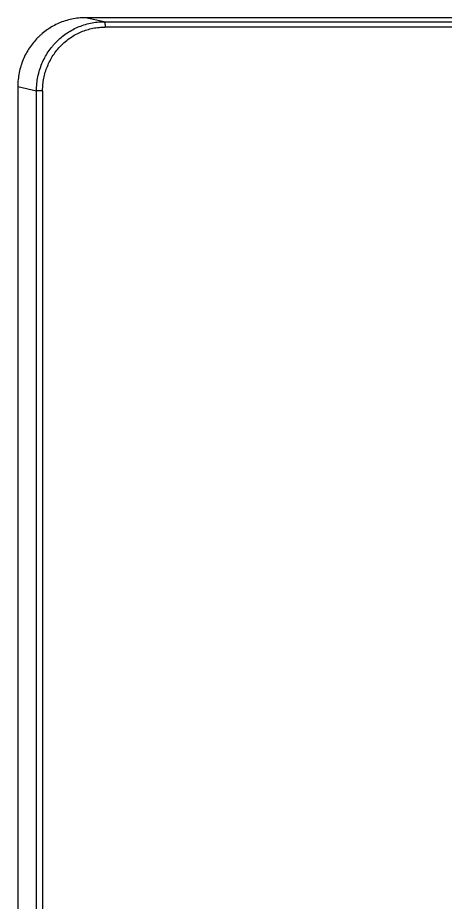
# Model space of a CAD drawing. Header units: millimetres. Extents: x -33000 to 294000, y 0 to 42408.
# Drawn here: x 94339.4 to 94419.9, y 17637.4 to 17803.9 of the extents above; entities that cross this region are included whole.
import ezdxf

# ---------------------------------------------------------------- set-up
doc = ezdxf.new("R2010")
doc.units = ezdxf.units.MM
doc.header["$LTSCALE"] = 50
doc.layers.add('arch', color=8, linetype='Continuous')

msp = doc.modelspace()

# ---------------------------------------------------------------- linework, layer by layer
at = {"layer": 'arch'}
for p, q in [((94533.4, 17803.93), (94352.13, 17803.93)), ((94355.65, 17803.17), (94352.13, 17803.93)), ((94355.65, 17803.17), (94535.42, 17803.17)), ((94535.6, 17802.17), (94355.83, 17802.17)), ((94339.37, 17790.95), (94339.37, 17536.96)), ((94339.38, 17790.95), (94339.38, 17536.97)), ((94339.38, 17790.95), (94342.9, 17790.19)), ((94342.9, 17537.73), (94342.9, 17790.19)), ((94344.06, 17790.18), (94344.06, 17537.73))]:
    msp.add_line(p, q, dxfattribs=at)
for points, knots in [([(94352.13, 17803.93), (94351.69, 17803.93), (94351.25, 17803.91), (94350.39, 17803.81), (94349.96, 17803.75), (94349.12, 17803.57), (94348.71, 17803.46), (94347.9, 17803.2), (94347.51, 17803.05), (94346.74, 17802.72), (94346.37, 17802.54), (94345.65, 17802.14), (94345.3, 17801.92), (94344.63, 17801.45), (94344.31, 17801.21), (94343.85, 17800.82), (94343.7, 17800.68), (94343.48, 17800.48), (94343.37, 17800.38), (94343.26, 17800.27), (94343.19, 17800.2), (94343.15, 17800.17), (94342.84, 17799.85), (94342.57, 17799.55), (94342.06, 17798.92), (94341.82, 17798.59), (94341.36, 17797.91), (94341.15, 17797.55), (94340.75, 17796.82), (94340.57, 17796.44), (94340.24, 17795.65), (94340.1, 17795.25), (94339.85, 17794.43), (94339.74, 17794.01), (94339.56, 17793.16), (94339.5, 17792.72), (94339.41, 17791.84), (94339.38, 17791.39), (94339.38, 17790.95)], [0, 0, 0, 0, 0.0625, 0.0625, 0.125, 0.125, 0.1875, 0.1875, 0.25, 0.25, 0.3125, 0.3125, 0.375, 0.375, 0.4375, 0.4375, 0.46875, 0.46875, 0.484375, 0.492187, 0.492187, 0.5, 0.5, 0.5625, 0.5625, 0.625, 0.625, 0.6875, 0.6875, 0.75, 0.75, 0.8125, 0.8125, 0.875, 0.875, 0.9375, 0.9375, 1, 1, 1, 1]), ([(94342.9, 17790.19), (94342.9, 17790.63), (94342.93, 17791.08), (94343.02, 17791.96), (94343.08, 17792.39), (94343.26, 17793.25), (94343.37, 17793.67), (94343.62, 17794.49), (94343.77, 17794.89), (94344.09, 17795.67), (94344.28, 17796.05), (94344.67, 17796.79), (94344.88, 17797.15), (94345.34, 17797.83), (94345.58, 17798.16), (94345.97, 17798.63), (94346.1, 17798.78), (94346.3, 17799.01), (94346.4, 17799.12), (94346.5, 17799.23), (94346.57, 17799.3), (94346.61, 17799.33), (94346.92, 17799.65), (94347.21, 17799.93), (94347.83, 17800.44), (94348.15, 17800.69), (94348.82, 17801.16), (94349.17, 17801.37), (94349.89, 17801.78), (94350.26, 17801.96), (94351.03, 17802.29), (94351.43, 17802.44), (94352.23, 17802.7), (94352.64, 17802.81), (94353.48, 17802.99), (94353.91, 17803.05), (94354.77, 17803.14), (94355.21, 17803.17), (94355.65, 17803.17)], [0, 0, 0, 0, 0.0625, 0.0625, 0.125, 0.125, 0.1875, 0.1875, 0.25, 0.25, 0.3125, 0.3125, 0.375, 0.375, 0.4375, 0.4375, 0.46875, 0.46875, 0.484375, 0.492188, 0.492188, 0.5, 0.5, 0.5625, 0.5625, 0.625, 0.625, 0.6875, 0.6875, 0.75, 0.75, 0.8125, 0.8125, 0.875, 0.875, 0.9375, 0.9375, 1, 1, 1, 1]), ([(94355.65, 17803.17), (94355.66, 17803.16), (94355.67, 17803.15), (94355.69, 17803.12), (94355.71, 17803.1), (94355.73, 17803.05), (94355.74, 17803.02), (94355.76, 17802.94), (94355.77, 17802.9), (94355.78, 17802.81), (94355.79, 17802.76), (94355.8, 17802.65), (94355.81, 17802.6), (94355.82, 17802.48), (94355.82, 17802.42), (94355.83, 17802.3), (94355.83, 17802.23), (94355.83, 17802.17)], [0, 0, 0, 0, 0.125, 0.125, 0.25, 0.25, 0.375, 0.375, 0.5, 0.5, 0.625, 0.625, 0.75, 0.75, 0.875, 0.875, 1, 1, 1, 1]), ([(94344.06, 17790.18), (94344.06, 17790.58), (94344.08, 17790.97), (94344.16, 17791.75), (94344.21, 17792.14), (94344.36, 17792.91), (94344.46, 17793.29), (94344.68, 17794.04), (94344.81, 17794.41), (94345.11, 17795.13), (94345.27, 17795.49), (94345.63, 17796.18), (94345.83, 17796.52), (94346.26, 17797.17), (94346.49, 17797.49), (94346.98, 17798.09), (94347.24, 17798.38), (94347.78, 17798.94), (94348.07, 17799.2), (94348.66, 17799.7), (94348.97, 17799.93), (94349.61, 17800.37), (94349.94, 17800.57), (94350.62, 17800.94), (94350.97, 17801.11), (94351.68, 17801.41), (94352.04, 17801.54), (94352.78, 17801.77), (94353.16, 17801.86), (94353.91, 17802.02), (94354.29, 17802.07), (94355.06, 17802.15), (94355.44, 17802.17), (94355.83, 17802.17)], [0, 0, 0, 0, 0.0625, 0.0625, 0.125, 0.125, 0.1875, 0.1875, 0.25, 0.25, 0.3125, 0.3125, 0.375, 0.375, 0.4375, 0.4375, 0.5, 0.5, 0.5625, 0.5625, 0.625, 0.625, 0.6875, 0.6875, 0.75, 0.75, 0.8125, 0.8125, 0.875, 0.875, 0.9375, 0.9375, 1, 1, 1, 1]), ([(94344.06, 17790.19), (94344, 17790.19), (94343.94, 17790.19), (94343.81, 17790.19), (94343.75, 17790.19), (94343.62, 17790.19), (94343.56, 17790.19), (94343.45, 17790.19), (94343.39, 17790.19), (94343.28, 17790.19), (94343.23, 17790.19), (94343.14, 17790.19), (94343.1, 17790.19), (94343.02, 17790.19), (94342.99, 17790.19), (94342.94, 17790.19), (94342.92, 17790.19), (94342.9, 17790.19)], [0, 0, 0, 0, 0.125, 0.125, 0.25, 0.25, 0.375, 0.375, 0.5, 0.5, 0.625, 0.625, 0.75, 0.75, 0.875, 0.875, 1, 1, 1, 1])]:
    msp.add_open_spline(points, degree=3, knots=knots, dxfattribs=at)

doc.saveas('drawing.dxf')
